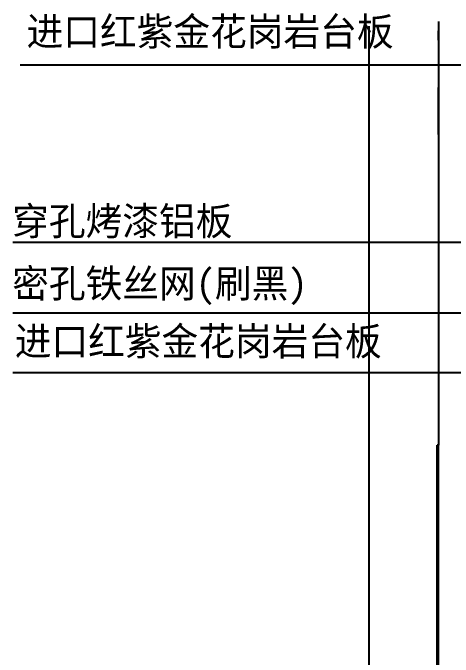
# Model space of a CAD drawing. Header units: metres. Extents: x 282048 to 286905, y 378 to 5723.
# Drawn here: x 282048 to 283919, y 2182 to 4918 of the extents above; entities that cross this region are included whole.
import ezdxf

# ---------------------------------------------------------------- set-up
doc = ezdxf.new("R2010")
doc.units = ezdxf.units.M
doc.layers.add('7', color=7, linetype='Continuous')
doc.dimstyles.get("Standard").update_dxf_attribs({"dimtxt": 2.5, "dimasz": 2.5, "dimexe": 1.25, "dimexo": 0.625, "dimtad": 1, "dimcen": 2.5, "dimazin": 3, "dimtfac": 1, "dimtmove": 0, "dimatfit": 3})

# ---------------------------------------------------------------- blocks, each defined once
blk = doc.blocks.new('_CLOSEDFILLED')
at = {"color": 0, "linetype": 'BYBLOCK'}
blk.add_solid([(-1, 0), (0, 0), (-1, 0)], dxfattribs=at)
blk = doc.blocks.new('*D1')
for p, q in [((283857.16, 4402.06), (283857.16, 3082.06)), ((283856.91, 3082.06), (283856.66, 3082.06)), ((283857.16, 1762.06), (283857.16, 3082.06)), ((283857.16, 3082.06), (283857.16, 3082.06)), ((283857.41, 3082.06), (283857.66, 3082.06))]:
    blk.add_line(p, q)
at = {"layer": 'Defpoints'}
for p in [(283857.16, 4402.06), (283857.16, 3082.06), (283857.16, 1762.06)]:
    blk.add_point(p, dxfattribs=at)
at = {"layer": '7', "xscale": 0.25, "yscale": 0.25}
blk.add_blockref('_CLOSEDFILLED', (283857.16, 3082.06), dxfattribs=at)
at = {"layer": '7', "xscale": 0.25, "yscale": 0.25, "rotation": 180}
blk.add_blockref('_CLOSEDFILLED', (283857.16, 3082.06), dxfattribs=at)
at = {"layer": '7', "insert": (283857.16, 3083.185), "char_height": 1, "attachment_point": 5}
blk.add_mtext('660', dxfattribs=at)
blk = doc.blocks.new('*D2')
for p, q in [((283857.56, 4882.06), (283857.56, 3082.06)), ((283853.04, 3082.06), (283851.27, 3082.06)), ((283851.52, 1282.06), (283851.52, 3082.06)), ((283857.81, 3082.06), (283856.04, 3082.06))]:
    blk.add_line(p, q)
at = {"layer": 'Defpoints'}
for p in [(283857.56, 4882.06), (283857.56, 3082.06), (283851.52, 1282.06)]:
    blk.add_point(p, dxfattribs=at)
at = {"layer": '7', "xscale": 0.25, "yscale": 0.25}
blk.add_blockref('_CLOSEDFILLED', (283851.52, 3082.06), dxfattribs=at)
at = {"layer": '7', "xscale": 0.25, "yscale": 0.25, "rotation": 180}
blk.add_blockref('_CLOSEDFILLED', (283857.56, 3082.06), dxfattribs=at)
at = {"layer": '7', "insert": (283854.54, 3082.06), "char_height": 1, "attachment_point": 5}
blk.add_mtext('900', dxfattribs=at)
blk = doc.blocks.new('*D8')
for p, q in [((283857.16, 4802.06), (283857.16, 4602.06)), ((283856.91, 4602.06), (283856.66, 4602.06)), ((283857.16, 4402.06), (283857.16, 4602.06)), ((283857.16, 4602.06), (283857.16, 4602.06)), ((283857.41, 4602.06), (283857.66, 4602.06))]:
    blk.add_line(p, q)
at = {"layer": 'Defpoints'}
for p in [(283857.16, 4802.06), (283857.16, 4602.06), (283857.16, 4402.06)]:
    blk.add_point(p, dxfattribs=at)
at = {"layer": '7', "xscale": 0.25, "yscale": 0.25}
blk.add_blockref('_CLOSEDFILLED', (283857.16, 4602.06), dxfattribs=at)
at = {"layer": '7', "xscale": 0.25, "yscale": 0.25, "rotation": 180}
blk.add_blockref('_CLOSEDFILLED', (283857.16, 4602.06), dxfattribs=at)
at = {"layer": '7', "insert": (283857.16, 4603.185), "char_height": 1, "attachment_point": 5}
blk.add_mtext('N', dxfattribs=at)
blk = doc.blocks.new('*D10')
for p, q in [((283857.56, 4882.06), (283857.56, 4842.06)), ((283856.91, 4842.06), (283856.66, 4842.06)), ((283857.16, 4802.06), (283857.16, 4842.06)), ((283857.16, 4842.06), (283857.56, 4842.06)), ((283857.81, 4842.06), (283858.06, 4842.06))]:
    blk.add_line(p, q)
at = {"layer": 'Defpoints'}
for p in [(283857.56, 4882.06), (283857.16, 4842.06), (283857.16, 4802.06)]:
    blk.add_point(p, dxfattribs=at)
at = {"layer": '7', "xscale": 0.25, "yscale": 0.25}
blk.add_blockref('_CLOSEDFILLED', (283857.16, 4842.06), dxfattribs=at)
at = {"layer": '7', "xscale": 0.25, "yscale": 0.25, "rotation": 180}
blk.add_blockref('_CLOSEDFILLED', (283857.56, 4842.06), dxfattribs=at)
at = {"layer": '7', "insert": (283857.36, 4843.185), "char_height": 1, "attachment_point": 5}
blk.add_mtext('20', dxfattribs=at)

msp = doc.modelspace()

# ---------------------------------------------------------------- linework, layer by layer
msp.add_line((283560.97, 4862.06), (283560.97, 1302.06))

# ---------------------------------------------------------------- texts
at = {"layer": '7'}
for s, p in [('穿孔烤漆铝板', (282044.85, 3974.04)), ('密孔铁丝网(刷黑)', (282044.85, 3709.32))]:
    msp.add_text(s, height=120, dxfattribs=at).set_placement(p)
at = {"layer": '7', "char_height": 120, "attachment_point": 1}
for insert in [(282106.03, 4899.4), (282055.61, 3583.8)]:
    msp.add_mtext('进口红紫金花岗岩台板', dxfattribs=dict(at, insert=insert))

# ---------------------------------------------------------------- dimensions: what is measured, and where the dimension line sits
at = {"layer": '7'}
for base, p1, p2, text, picture, middle in [((283857.56, 3082.06), (283857.56, 4882.06), (283851.52, 1282.06), '900', '*D2', (283854.54, 3082.06)), ((283857.16, 4842.06), (283857.16, 4802.06), (283857.56, 4882.06), '20', '*D10', (283857.36, 4843.185)), ((283857.16, 4602.06), (283857.16, 4402.06), (283857.16, 4802.06), 'N', '*D8', (283857.16, 4603.185)), ((283857.16, 3082.06), (283857.16, 1762.06), (283857.16, 4402.06), '660', '*D1', (283857.16, 3083.185))]:
    dim = msp.add_linear_dim(base=base, p1=p1, p2=p2, text=text, dimstyle='Standard', dxfattribs=at)
    dim.commit()
    dim.dimension.update_dxf_attribs({"geometry": picture, "text_midpoint": middle})

# ---------------------------------------------------------------- leaders
for points in [[(284409.36, 4695.67), (282078.88, 4695.67)], [(284202.09, 3943.15), (282047.73, 3943.15)], [(284467.44, 3643.34), (282047.73, 3643.34)], [(284409.36, 3388.95), (282047.73, 3388.95)]]:
    msp.add_leader(points, dimstyle='Standard', dxfattribs=at)

doc.saveas('drawing.dxf')
